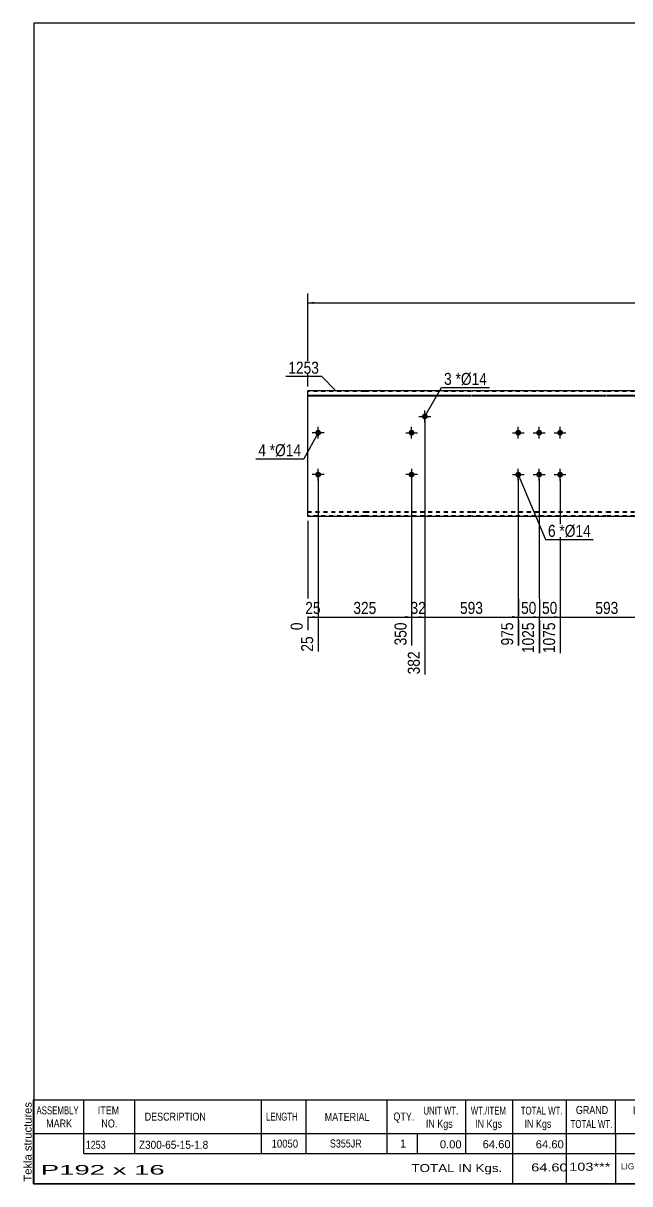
# Model space of a CAD drawing. Header units: millimetres. Extents: x -68 to 335, y -174 to 103.
# Drawn here: x -67.9 to 76.9, y -174.3 to 102.8 of the extents above; entities that cross this region are included whole.
import ezdxf

# ---------------------------------------------------------------- set-up
doc = ezdxf.new("R2010")
doc.units = ezdxf.units.MM
doc.linetypes.add('DXK_LINE_DOT1', pattern=[1.8814, 0.9407, -0.9407])
doc.styles.add('Arial', font='ARIAL.TTF', dxfattribs={"height": 0.2})
doc.styles.add('Arial Narrow', font='ARIALN.TTF', dxfattribs={"height": 0.2})

# ---------------------------------------------------------------- blocks, each defined once
blk = doc.blocks.new('Unknown-629097293-2005')
at = {"color": 5, "linetype": 'Continuous'}
for p, q in [((334.62, 102.75), (-65.38, 102.75)), ((-65.38, 102.75), (-65.38, -174.25)), ((334.62, -174.25), (334.62, 102.75)), ((-65.38, -174.25), (334.62, -174.25))]:
    blk.add_line(p, q, dxfattribs=at)
at = {"color": 174, "linetype": 'Continuous', "style": 'Arial'}
blk.add_text('Tekla structures', height=1.9102, rotation=90, dxfattribs=at).set_placement((-65.88, -173.75))
blk = doc.blocks.new('Part-629097293-1204 - 1201')
at = {"color": 2, "linetype": 'Continuous'}
for p, q in [((0, -15), (0, 15)), ((13.6, 15), (0, 15)), ((0, 13.94), (13.6, 13.94)), ((39.05, 15), (13.7, 15)), ((13.7, 13.94), (39.05, 13.94)), ((71.34, 15), (39.15, 15)), ((39.15, 13.94), (71.34, 13.94)), ((96.79, 15), (71.44, 15)), ((71.44, 13.94), (96.79, 13.94)), ((119.08, 15), (96.89, 15)), ((96.89, 13.94), (119.08, 13.94)), ((140.58, 15), (119.18, 15)), ((119.18, 13.94), (140.58, 13.94)), ((162.88, 15), (140.68, 15)), ((140.68, 13.94), (162.88, 13.94)), ((188.33, 15), (162.98, 15)), ((162.98, 13.94), (188.33, 13.94)), ((220.62, 15), (188.43, 15)), ((188.43, 13.94), (220.62, 13.94)), ((246.07, 15), (220.72, 15)), ((220.72, 13.94), (246.07, 13.94)), ((259.77, 15), (246.17, 15)), ((246.17, 13.94), (259.77, 13.94)), ((259.77, 15), (259.77, 13.94)), ((259.77, 13.94), (259.77, -15)), ((0, 13.81), (13.6, 13.81)), ((13.7, 13.81), (39.05, 13.81)), ((39.15, 13.81), (71.34, 13.81)), ((71.44, 13.81), (96.79, 13.81)), ((96.89, 13.81), (119.08, 13.81)), ((119.18, 13.81), (140.58, 13.81)), ((140.68, 13.81), (162.88, 13.81)), ((162.98, 13.81), (188.33, 13.81)), ((188.43, 13.81), (220.62, 13.81)), ((220.72, 13.81), (246.07, 13.81)), ((246.17, 13.81), (259.77, 13.81)), ((13.6, -15), (0, -15)), ((39.05, -15), (13.7, -15)), ((71.34, -15), (39.15, -15)), ((96.79, -15), (71.44, -15)), ((119.08, -15), (96.89, -15)), ((140.58, -15), (119.18, -15)), ((162.88, -15), (140.68, -15)), ((188.33, -15), (162.98, -15)), ((220.62, -15), (188.43, -15)), ((246.07, -15), (220.72, -15)), ((259.77, -15), (246.17, -15))]:
    blk.add_line(p, q, dxfattribs=at)
at = {"color": 7, "linetype": 'DXK_LINE_DOT1'}
for p, q in [((13.6, 14.82), (0, 14.82)), ((39.05, 14.82), (13.7, 14.82)), ((71.34, 14.82), (39.15, 14.82)), ((96.79, 14.82), (71.44, 14.82)), ((119.08, 14.82), (96.89, 14.82)), ((140.58, 14.82), (119.18, 14.82)), ((162.88, 14.82), (140.68, 14.82)), ((188.33, 14.82), (162.98, 14.82)), ((220.62, 14.82), (188.43, 14.82)), ((246.07, 14.82), (220.72, 14.82)), ((259.77, 14.82), (246.17, 14.82)), ((0, -13.81), (13.6, -13.81)), ((13.7, -13.81), (39.05, -13.81)), ((39.15, -13.81), (71.34, -13.81)), ((71.44, -13.81), (96.79, -13.81)), ((96.89, -13.81), (119.08, -13.81)), ((119.18, -13.81), (140.58, -13.81)), ((140.68, -13.81), (162.88, -13.81)), ((162.98, -13.81), (188.33, -13.81)), ((188.43, -13.81), (220.62, -13.81)), ((220.72, -13.81), (246.07, -13.81)), ((246.17, -13.81), (259.77, -13.81)), ((0, -13.94), (13.6, -13.94)), ((13.6, -14.82), (0, -14.82)), ((13.7, -13.94), (39.05, -13.94)), ((39.05, -14.82), (13.7, -14.82)), ((39.15, -13.94), (71.34, -13.94)), ((71.34, -14.82), (39.15, -14.82)), ((71.44, -13.94), (96.79, -13.94)), ((96.79, -14.82), (71.44, -14.82)), ((96.89, -13.94), (119.08, -13.94)), ((119.08, -14.82), (96.89, -14.82)), ((119.18, -13.94), (140.58, -13.94)), ((140.58, -14.82), (119.18, -14.82)), ((140.68, -13.94), (162.88, -13.94)), ((162.88, -14.82), (140.68, -14.82)), ((162.98, -13.94), (188.33, -13.94)), ((188.33, -14.82), (162.98, -14.82)), ((188.43, -13.94), (220.62, -13.94)), ((220.62, -14.82), (188.43, -14.82)), ((220.72, -13.94), (246.07, -13.94)), ((246.07, -14.82), (220.72, -14.82)), ((246.17, -13.94), (259.77, -13.94)), ((259.77, -14.82), (246.17, -14.82))]:
    blk.add_line(p, q, dxfattribs=at)
blk = doc.blocks.new('Bolt-629097293-1210 - 1201')
at = {"linetype": 'Continuous'}
for points in [[(49.54, 5, -1), (50.94, 5, -1)], [(54.54, 5, -1), (55.94, 5, -1)], [(59.54, 5, -1), (60.94, 5, -1)], [(49.54, -5, -1), (50.94, -5, -1)], [(54.54, -5, -1), (55.94, -5, -1)], [(59.54, -5, -1), (60.94, -5, -1)]]:
    blk.add_hatch(color=3, dxfattribs=at).paths.add_polyline_path(points)
at = {"color": 3, "linetype": 'Continuous'}
for p, q in [((50.24, 3.6), (50.24, 6.4)), ((55.24, 3.6), (55.24, 6.4)), ((60.24, 3.6), (60.24, 6.4)), ((48.84, 5), (51.64, 5)), ((53.84, 5), (56.64, 5)), ((58.84, 5), (61.64, 5)), ((48.84, -5), (51.64, -5)), ((50.24, -6.4), (50.24, -3.6)), ((53.84, -5), (56.64, -5)), ((55.24, -6.4), (55.24, -3.6)), ((58.84, -5), (61.64, -5)), ((60.24, -6.4), (60.24, -3.6))]:
    blk.add_line(p, q, dxfattribs=at)
blk = doc.blocks.new('Bolt-629097293-1211 - 1201')
at = {"linetype": 'Continuous'}
blk.add_hatch(color=3, dxfattribs=at).paths.add_polyline_path([(25.49, -5, -1), (24.09, -5, -1)])
at = {"color": 3, "linetype": 'Continuous'}
for p, q in [((26.19, -5), (23.39, -5)), ((24.79, -3.6), (24.79, -6.4))]:
    blk.add_line(p, q, dxfattribs=at)
blk = doc.blocks.new('Bolt-629097293-1212 - 1201')
at = {"linetype": 'Continuous'}
blk.add_hatch(color=3, dxfattribs=at).paths.add_polyline_path([(24.09, 5, -1), (25.49, 5, -1)])
at = {"color": 3, "linetype": 'Continuous'}
for p, q in [((24.79, 3.6), (24.79, 6.4)), ((23.39, 5), (26.19, 5))]:
    blk.add_line(p, q, dxfattribs=at)
blk = doc.blocks.new('Bolt-629097293-1214 - 1201')
at = {"linetype": 'Continuous'}
blk.add_hatch(color=3, dxfattribs=at).paths.add_polyline_path([(27.25, 8.88, -1), (28.65, 8.88, -1)])
at = {"color": 3, "linetype": 'Continuous'}
for p, q in [((26.55, 8.88), (29.35, 8.88)), ((27.95, 7.48), (27.95, 10.28))]:
    blk.add_line(p, q, dxfattribs=at)
blk = doc.blocks.new('Bolt-629097293-1218 - 1201')
at = {"linetype": 'Continuous'}
for points in [[(1.8, 5, -1), (3.2, 5, -1)], [(107.29, 5, -1), (108.69, 5, -1)]]:
    blk.add_hatch(color=3, dxfattribs=at).paths.add_polyline_path(points)
at = {"color": 3, "linetype": 'Continuous'}
for p, q in [((2.5, 3.6), (2.5, 6.4)), ((107.99, 3.6), (107.99, 6.4)), ((3.9, 5), (1.1, 5)), ((109.39, 5), (106.59, 5))]:
    blk.add_line(p, q, dxfattribs=at)
blk = doc.blocks.new('Bolt-629097293-1219 - 1201')
at = {"linetype": 'Continuous'}
for points in [[(1.8, -5, -1), (3.2, -5, -1)], [(107.29, -5, -1), (108.69, -5, -1)]]:
    blk.add_hatch(color=3, dxfattribs=at).paths.add_polyline_path(points)
at = {"color": 3, "linetype": 'Continuous'}
for p, q in [((3.9, -5), (1.1, -5)), ((2.5, -6.4), (2.5, -3.6)), ((109.39, -5), (106.59, -5)), ((107.99, -6.4), (107.99, -3.6))]:
    blk.add_line(p, q, dxfattribs=at)
blk = doc.blocks.new('StraightDimension-629097293-1279 - 1201')
at = {"linetype": 'Continuous'}
blk.add_hatch(color=7, dxfattribs=at).paths.add_polyline_path([(26.45, -38.75), (27.95, -39), (26.45, -39.25)])
at = {"color": 7, "linetype": 'Continuous'}
for p, q in [((27.95, 7.88), (27.95, -52.68)), ((24.79, -6), (24.79, -45.78)), ((24.79, -39), (27.95, -39))]:
    blk.add_line(p, q, dxfattribs=at)
at = {"color": 0}
blk.add_wipeout([(28.8, -38.85), (28.8, -34.65), (23.94, -34.65), (23.94, -38.85)], dxfattribs=at)
at = {"color": 0, "linetype": 'Continuous'}
blk.add_wipeout([(27.35, -46.6), (23.15, -46.6), (23.15, -53.28), (27.35, -53.28)], dxfattribs=at)
at = {"color": 3, "style": 'Arial Narrow'}
blk.add_text('32', height=2.863, dxfattribs=at).set_placement((24.54, -38.25))
at = {"color": 3, "linetype": 'Continuous', "style": 'Arial Narrow'}
blk.add_text('382', height=2.863, rotation=90.0002, dxfattribs=at).set_placement((26.75, -52.68))
blk = doc.blocks.new('StraightDimension-629097293-1281 - 1201')
at = {"linetype": 'Continuous'}
blk.add_hatch(color=7, dxfattribs=at).paths.add_polyline_path([(1, -38.75), (2.5, -39), (1, -39.25)])
at = {"color": 7, "linetype": 'Continuous'}
for p, q in [((2.5, -6), (2.5, -47.26)), ((0, -16), (0, -42.13)), ((0, -39), (2.5, -39))]:
    blk.add_line(p, q, dxfattribs=at)
at = {"color": 0}
blk.add_wipeout([(3.68, -38.85), (3.68, -34.65), (-1.18, -34.65), (-1.18, -38.85)], dxfattribs=at)
at = {"color": 0, "linetype": 'Continuous'}
blk.add_wipeout([(1.9, -43), (-2.3, -43), (-2.3, -47.86), (1.9, -47.86)], dxfattribs=at)
at = {"color": 3, "style": 'Arial Narrow'}
blk.add_text('25', height=2.863, dxfattribs=at).set_placement((-0.58, -38.25))
at = {"color": 0, "linetype": 'Continuous'}
blk.add_wipeout([(-0.6, -39.7), (-4.8, -39.7), (-4.8, -42.73), (-0.6, -42.73)], dxfattribs=at)
at = {"color": 3, "linetype": 'Continuous', "style": 'Arial Narrow'}
for s, height, p in [('0', 2.86, (-1.2, -42.13)), ('25', 2.863, (1.3, -47.26))]:
    blk.add_text(s, height=height, rotation=90.0002, dxfattribs=at).set_placement(p)
blk = doc.blocks.new('StraightDimension-629097293-1275 - 1201')
at = {"linetype": 'Continuous'}
blk.add_hatch(color=7, dxfattribs=at).paths.add_polyline_path([(81.04, -38.75), (82.54, -39), (81.04, -39.25)])
at = {"color": 7, "linetype": 'Continuous'}
for p, q in [((82.54, 7.88), (82.54, -47.61)), ((60.24, -6), (60.24, -47.61)), ((60.24, -39), (82.54, -39))]:
    blk.add_line(p, q, dxfattribs=at)
at = {"color": 0}
blk.add_wipeout([(74.73, -38.85), (74.73, -34.65), (68.05, -34.65), (68.05, -38.85)], dxfattribs=at)
at = {"color": 0, "linetype": 'Continuous'}
blk.add_wipeout([(81.94, -39.7), (77.74, -39.7), (77.74, -48.21), (81.94, -48.21)], dxfattribs=at)
at = {"color": 3, "style": 'Arial Narrow'}
blk.add_text('593', height=2.863, dxfattribs=at).set_placement((68.65, -38.25))
at = {"color": 3, "linetype": 'Continuous', "style": 'Arial Narrow'}
blk.add_text('1668', height=2.863, rotation=90.0002, dxfattribs=at).set_placement((81.34, -47.61))
blk = doc.blocks.new('StraightDimension-629097293-1276 - 1201')
at = {"linetype": 'Continuous'}
blk.add_hatch(color=7, dxfattribs=at).paths.add_polyline_path([(58.74, -38.75), (60.24, -39), (58.74, -39.25)])
at = {"color": 7, "linetype": 'Continuous'}
for p, q in [((55.24, -6), (55.24, -47.61)), ((60.24, -6), (60.24, -47.61)), ((55.24, -39), (60.24, -39))]:
    blk.add_line(p, q, dxfattribs=at)
at = {"color": 0}
blk.add_wipeout([(60.17, -38.85), (60.17, -34.65), (55.32, -34.65), (55.32, -38.85)], dxfattribs=at)
at = {"color": 3, "style": 'Arial Narrow'}
blk.add_text('50', height=2.863, dxfattribs=at).set_placement((55.92, -38.25))
at = {"color": 0, "linetype": 'Continuous'}
blk.add_wipeout([(59.64, -39.7), (55.44, -39.7), (55.44, -48.21), (59.64, -48.21)], dxfattribs=at)
at = {"color": 3, "linetype": 'Continuous', "style": 'Arial Narrow'}
blk.add_text('1075', height=2.863, rotation=90.0002, dxfattribs=at).set_placement((59.04, -47.61))
blk = doc.blocks.new('StraightDimension-629097293-1277 - 1201')
at = {"linetype": 'Continuous'}
blk.add_hatch(color=7, dxfattribs=at).paths.add_polyline_path([(53.74, -38.75), (55.24, -39), (53.74, -39.25)])
at = {"color": 7, "linetype": 'Continuous'}
for p, q in [((50.24, -6), (50.24, -45.78)), ((55.24, -6), (55.24, -47.61)), ((50.24, -39), (55.24, -39))]:
    blk.add_line(p, q, dxfattribs=at)
at = {"color": 0}
blk.add_wipeout([(55.17, -38.85), (55.17, -34.65), (50.32, -34.65), (50.32, -38.85)], dxfattribs=at)
at = {"color": 3, "style": 'Arial Narrow'}
blk.add_text('50', height=2.863, dxfattribs=at).set_placement((50.92, -38.25))
at = {"color": 0, "linetype": 'Continuous'}
blk.add_wipeout([(54.64, -39.7), (50.44, -39.7), (50.44, -48.21), (54.64, -48.21)], dxfattribs=at)
at = {"color": 3, "linetype": 'Continuous', "style": 'Arial Narrow'}
blk.add_text('1025', height=2.863, rotation=90.0002, dxfattribs=at).set_placement((54.04, -47.61))
blk = doc.blocks.new('StraightDimension-629097293-1278 - 1201')
at = {"linetype": 'Continuous'}
blk.add_hatch(color=7, dxfattribs=at).paths.add_polyline_path([(48.74, -38.75), (50.24, -39), (48.74, -39.25)])
at = {"color": 7, "linetype": 'Continuous'}
for p, q in [((27.95, 7.88), (27.95, -52.68)), ((50.24, -6), (50.24, -45.78)), ((27.95, -39), (50.24, -39))]:
    blk.add_line(p, q, dxfattribs=at)
at = {"color": 0}
blk.add_wipeout([(42.44, -38.85), (42.44, -34.65), (35.75, -34.65), (35.75, -38.85)], dxfattribs=at)
at = {"color": 0, "linetype": 'Continuous'}
blk.add_wipeout([(49.64, -39.7), (45.44, -39.7), (45.44, -46.38), (49.64, -46.38)], dxfattribs=at)
at = {"color": 3, "style": 'Arial Narrow'}
blk.add_text('593', height=2.863, dxfattribs=at).set_placement((36.35, -38.25))
at = {"color": 3, "linetype": 'Continuous', "style": 'Arial Narrow'}
blk.add_text('975', height=2.863, rotation=90.0002, dxfattribs=at).set_placement((49.04, -45.78))
blk = doc.blocks.new('StraightDimension-629097293-1280 - 1201')
at = {"linetype": 'Continuous'}
blk.add_hatch(color=7, dxfattribs=at).paths.add_polyline_path([(23.29, -38.75), (24.79, -39), (23.29, -39.25)])
at = {"color": 7, "linetype": 'Continuous'}
for p, q in [((2.5, -6), (2.5, -47.26)), ((24.79, -6), (24.79, -45.78)), ((2.5, -39), (24.79, -39))]:
    blk.add_line(p, q, dxfattribs=at)
at = {"color": 0}
blk.add_wipeout([(16.99, -38.85), (16.99, -34.65), (10.3, -34.65), (10.3, -38.85)], dxfattribs=at)
at = {"color": 0, "linetype": 'Continuous'}
blk.add_wipeout([(24.19, -39.7), (19.99, -39.7), (19.99, -46.38), (24.19, -46.38)], dxfattribs=at)
at = {"color": 3, "style": 'Arial Narrow'}
blk.add_text('325', height=2.863, dxfattribs=at).set_placement((10.9, -38.25))
at = {"color": 3, "linetype": 'Continuous', "style": 'Arial Narrow'}
blk.add_text('350', height=2.863, rotation=90.0002, dxfattribs=at).set_placement((23.59, -45.78))
blk = doc.blocks.new('StraightDimension-629097293-1393 - 1201')
at = {"linetype": 'Continuous'}
for points in [[(1.5, 35.75), (0, 36), (1.5, 36.25)], [(258.27, 36.25), (259.77, 36), (258.27, 35.75)]]:
    blk.add_hatch(color=7, dxfattribs=at).paths.add_polyline_path(points)
at = {"color": 7, "linetype": 'Continuous'}
for p, q in [((0, 16), (0, 38.25)), ((259.77, 16), (259.77, 38.25)), ((0, 36), (259.77, 36))]:
    blk.add_line(p, q, dxfattribs=at)
at = {"color": 0}
blk.add_wipeout([(135.06, 36.15), (135.06, 40.35), (124.71, 40.35), (124.71, 36.15)], dxfattribs=at)
at = {"color": 3, "style": 'Arial Narrow'}
blk.add_text('10050', height=2.863, dxfattribs=at).set_placement((125.31, 36.75))
blk = doc.blocks.new('CBS_BOM-629097293-2074')
at = {"color": 7, "linetype": 'Continuous'}
for p, q in [((-65.41, -162.28), (-65.41, -154.28)), ((-65.41, -154.28), (89.51, -154.28)), ((-53.41, -162.28), (-53.41, -154.28)), ((-41.22, -162.28), (-41.22, -154.28)), ((-11.06, -162.28), (-11.06, -154.28)), ((-0.38, -162.28), (-0.38, -154.28)), ((18.94, -162.28), (18.94, -154.28)), ((37.74, -162.28), (37.74, -154.28)), ((48.95, -162.28), (48.95, -154.28)), ((61.74, -162.28), (61.74, -154.28)), ((73.49, -162.28), (73.49, -154.28)), ((89.51, -154.29), (89.5, -162.27)), ((-65.41, -162.28), (89.51, -162.28)), ((-65.41, -167.08), (-65.41, -162.28)), ((-53.41, -167.08), (-53.41, -162.28)), ((-41.22, -167.08), (-41.22, -162.28)), ((-11.06, -167.08), (-11.06, -162.28)), ((-0.38, -167.08), (-0.38, -162.28)), ((18.94, -167.08), (18.94, -162.28)), ((26.2, -167.08), (26.2, -162.28)), ((37.74, -167.08), (37.74, -162.28)), ((48.95, -167.08), (48.95, -162.28)), ((61.74, -167.08), (61.74, -162.28)), ((73.5, -167.08), (73.5, -162.28)), ((89.51, -162.28), (89.51, -167.08)), ((-65.41, -174.28), (-65.41, -167.1)), ((-53.41, -167.08), (89.51, -167.08)), ((48.95, -174.28), (48.95, -167.1)), ((61.74, -174.28), (61.74, -167.1)), ((73.54, -174.28), (73.54, -167.1)), ((89.51, -167.08), (89.51, -174.28)), ((-65.41, -174.28), (89.51, -174.28))]:
    blk.add_line(p, q, dxfattribs=at)
at = {"color": 3, "linetype": 'Continuous', "style": 'Arial'}
for s, height, width, p in [('ASSEMBLY', 1.91, 0.7, (-64.73, -157.71)), ('ITEM', 1.91, 0.8, (-50.09, -157.71)), ('DESCRIPTION', 1.9102, 0.8, (-38.9, -159.21)), ('LENGTH', 1.91, 0.7, (-9.95, -159.21)), ('MATERIAL', 1.91, 0.8, (4.07, -159.26)), ('QTY.', 1.91, 0.8, (20.46, -159.18)), ('UNIT WT.', 1.91, 0.7, (27.63, -157.78)), ('WT./ITEM', 1.91, 0.7, (38.92, -157.78)), ('TOTAL WT.', 1.91, 0.7, (50.85, -157.78)), ('GRAND', 1.91, 0.8, (64.01, -157.62)), ('ITEM TYPE', 1.91, 0.7, (77.65, -157.7)), ('MARK', 1.91, 0.8, (-62.41, -160.84)), ('NO.', 1.91, 0.8, (-49.23, -160.84)), ('IN Kgs', 1.91, 0.8, (28.2, -160.92)), ('IN Kgs', 1.91, 0.8, (39.96, -160.92)), ('IN Kgs', 1.91, 0.8, (51.75, -160.92)), ('TOTAL WT.', 1.91, 0.7, (62.75, -160.96))]:
    blk.add_text(s, height=height, dxfattribs=dict(at, width=width)).set_placement(p)
at = {"color": 7, "linetype": 'Continuous', "style": 'Arial'}
for s, height, width, p in [('1253', 1.91, 0.8, (-52.96, -165.93)), ('Z300-65-15-1.8', 1.9102, 0.9, (-40.29, -165.93)), ('10050', 1.91, 0.85, (-8.6, -165.65)), ('S355JR', 1.91, 0.8, (5.3, -165.62))]:
    blk.add_text(s, height=height, dxfattribs=dict(at, width=width)).set_placement(p)
for s, p in [('1', (22.03, -165.62)), ('0.00', (31.54, -165.81)), ('64.60', (41.75, -165.78)), ('64.60', (54.43, -165.81))]:
    blk.add_text(s, height=1.91, dxfattribs=at).set_placement(p)
at = {"color": 6, "linetype": 'Continuous', "style": 'Arial'}
for s, height, width, p in [('P192 x 16', 2.292, 2.05, (-63.69, -172.09)), ('TOTAL IN Kgs.', 1.9102, 1.2, (24.74, -171.48)), ('64.60', 1.91, 1.3, (53.34, -171.33)), ('103***', 1.91, 1.3, (62.41, -171.17))]:
    blk.add_text(s, height=height, dxfattribs=dict(at, width=width)).set_placement(p)
blk.add_text('LIGHT_STEEL', height=1.4135, dxfattribs=at).set_placement((74.76, -170.83))
blk = doc.blocks.new('Mark-629097293-1396 - 1201')
at = {"color": 0}
blk.add_wipeout([(2.69, 19.09), (2.69, 22.09), (-4.63, 22.09), (-4.63, 19.09)], dxfattribs=at)
blk.add_wipeout([(2.69, 19.09), (2.69, 22.09), (-4.63, 22.09), (-4.63, 19.09)], dxfattribs=at)
at = {"color": 7, "linetype": 'Continuous'}
for p in [(-5.23, 18.49), (6.82, 14.95)]:
    blk.add_line(p, (3.29, 18.49), dxfattribs=at)
at = {"color": 3, "style": 'Arial Narrow'}
blk.add_text('1253', height=2.863, dxfattribs=at).set_placement((-4.63, 19.09))
blk = doc.blocks.new('MarkSet-629097293-1422 - 1201')
at = {"color": 0}
blk.add_wipeout([(34.38, 16.41), (34.38, 19.41), (32.55, 19.41), (32.55, 16.41)], dxfattribs=at)
blk.add_wipeout([(34.38, 16.41), (34.38, 19.41), (32.55, 19.41), (32.55, 16.41)], dxfattribs=at)
at = {"color": 7, "linetype": 'Continuous'}
blk.add_line((27.95, 8.88), (31.95, 15.81), dxfattribs=at)
at = {"color": 0}
blk.add_wipeout([(36.56, 16.41), (36.56, 19.41), (35.28, 19.41), (35.28, 16.41)], dxfattribs=at)
blk.add_wipeout([(36.56, 16.41), (36.56, 19.41), (35.28, 19.41), (35.28, 16.41)], dxfattribs=at)
at = {"color": 3, "style": 'Arial Narrow'}
blk.add_text('3', height=2.86, dxfattribs=at).set_placement((32.55, 16.41))
at = {"color": 0}
blk.add_wipeout([(42.77, 16.41), (42.77, 19.41), (36.56, 19.41), (36.56, 16.41)], dxfattribs=at)
blk.add_wipeout([(42.77, 16.41), (42.77, 19.41), (36.56, 19.41), (36.56, 16.41)], dxfattribs=at)
at = {"color": 7, "linetype": 'Continuous'}
blk.add_line((31.95, 15.81), (43.37, 15.81), dxfattribs=at)
at = {"color": 3, "style": 'Arial Narrow'}
for s, height, p in [('*', 2.86, (35.28, 16.41)), ('Ø14', 2.863, (36.56, 16.41))]:
    blk.add_text(s, height=height, dxfattribs=at).set_placement(p)
blk = doc.blocks.new('MarkSet-629097293-1435 - 1201')
at = {"color": 0}
blk.add_wipeout([(-9.96, -0.6), (-9.96, 2.4), (-11.78, 2.4), (-11.78, -0.6)], dxfattribs=at)
blk.add_wipeout([(-9.96, -0.6), (-9.96, 2.4), (-11.78, 2.4), (-11.78, -0.6)], dxfattribs=at)
blk.add_wipeout([(-7.78, -0.6), (-7.78, 2.4), (-9.06, 2.4), (-9.06, -0.6)], dxfattribs=at)
blk.add_wipeout([(-7.78, -0.6), (-7.78, 2.4), (-9.06, 2.4), (-9.06, -0.6)], dxfattribs=at)
at = {"color": 3, "style": 'Arial Narrow'}
blk.add_text('4', height=2.86, dxfattribs=at).set_placement((-11.78, -0.6))
at = {"color": 0}
blk.add_wipeout([(-1.56, -0.6), (-1.56, 2.4), (-7.78, 2.4), (-7.78, -0.6)], dxfattribs=at)
blk.add_wipeout([(-1.56, -0.6), (-1.56, 2.4), (-7.78, 2.4), (-7.78, -0.6)], dxfattribs=at)
at = {"color": 7, "linetype": 'Continuous'}
for p in [(2.5, 5), (-12.38, -1.2)]:
    blk.add_line(p, (-0.96, -1.2), dxfattribs=at)
at = {"color": 3, "style": 'Arial Narrow'}
for s, height, p in [('*', 2.86, (-9.06, -0.6)), ('Ø14', 2.863, (-7.78, -0.6))]:
    blk.add_text(s, height=height, dxfattribs=at).set_placement(p)
blk = doc.blocks.new('Mark-629097293-1444 - 1201')
at = {"color": 0}
blk.add_wipeout([(59.17, -19.86), (59.17, -16.86), (57.34, -16.86), (57.34, -19.86)], dxfattribs=at)
blk.add_wipeout([(59.17, -19.86), (59.17, -16.86), (57.34, -16.86), (57.34, -19.86)], dxfattribs=at)
at = {"color": 7, "linetype": 'Continuous'}
blk.add_line((50.24, -5), (56.74, -20.46), dxfattribs=at)
at = {"color": 0}
blk.add_wipeout([(61.35, -19.86), (61.35, -16.86), (60.07, -16.86), (60.07, -19.86)], dxfattribs=at)
blk.add_wipeout([(61.35, -19.86), (61.35, -16.86), (60.07, -16.86), (60.07, -19.86)], dxfattribs=at)
at = {"color": 3, "style": 'Arial Narrow'}
blk.add_text('6', height=2.86, dxfattribs=at).set_placement((57.34, -19.86))
at = {"color": 0}
blk.add_wipeout([(67.56, -19.86), (67.56, -16.86), (61.35, -16.86), (61.35, -19.86)], dxfattribs=at)
blk.add_wipeout([(67.56, -19.86), (67.56, -16.86), (61.35, -16.86), (61.35, -19.86)], dxfattribs=at)
at = {"color": 7, "linetype": 'Continuous'}
blk.add_line((56.74, -20.46), (68.16, -20.46), dxfattribs=at)
at = {"color": 3, "style": 'Arial Narrow'}
for s, height, p in [('*', 2.86, (60.07, -19.86)), ('Ø14', 2.863, (61.35, -19.86))]:
    blk.add_text(s, height=height, dxfattribs=at).set_placement(p)

msp = doc.modelspace()

# ---------------------------------------------------------------- block references
for name in ['Unknown-629097293-2005', 'Part-629097293-1204 - 1201', 'Bolt-629097293-1214 - 1201', 'Bolt-629097293-1218 - 1201', 'Bolt-629097293-1212 - 1201', 'Bolt-629097293-1210 - 1201', 'Bolt-629097293-1219 - 1201', 'Bolt-629097293-1211 - 1201', 'CBS_BOM-629097293-2074']:
    msp.add_blockref(name, (0, 0))

# ---------------------------------------------------------------- next in the draw order: block references
for name in ['StraightDimension-629097293-1393 - 1201', 'StraightDimension-629097293-1279 - 1201', 'StraightDimension-629097293-1275 - 1201', 'MarkSet-629097293-1435 - 1201', 'StraightDimension-629097293-1281 - 1201']:
    msp.add_blockref(name, (0, 0))

# ---------------------------------------------------------------- next in the draw order: block references
for name in ['Mark-629097293-1396 - 1201', 'StraightDimension-629097293-1280 - 1201', 'StraightDimension-629097293-1276 - 1201']:
    msp.add_blockref(name, (0, 0))

# ---------------------------------------------------------------- next in the draw order: block references
msp.add_blockref('StraightDimension-629097293-1277 - 1201', (0, 0))

# ---------------------------------------------------------------- next in the draw order: block references
msp.add_blockref('StraightDimension-629097293-1278 - 1201', (0, 0))

# ---------------------------------------------------------------- next in the draw order: block references
for name in ['MarkSet-629097293-1422 - 1201', 'Mark-629097293-1444 - 1201']:
    msp.add_blockref(name, (0, 0))

doc.saveas('drawing.dxf')
